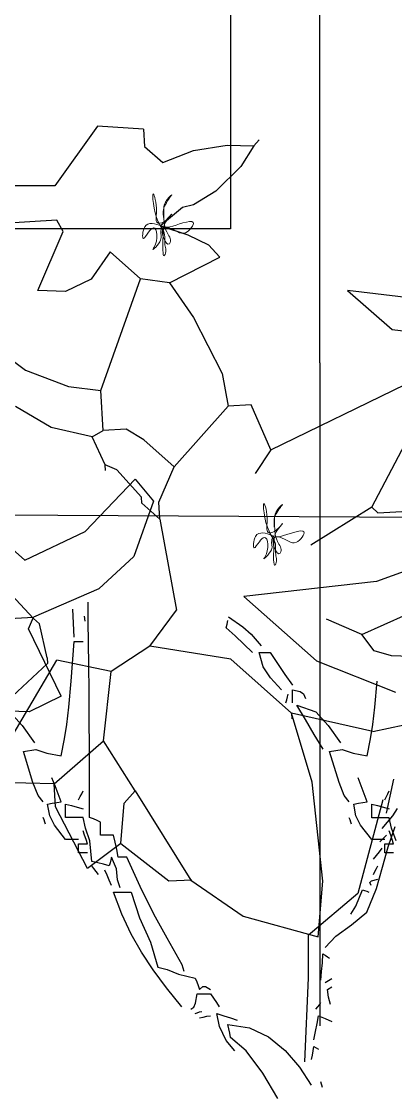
# Model space of a CAD drawing. Header units: millimetres. Extents: x -414464 to 1686, y -90036 to 108605.
# Drawn here: x -399944.5 to -399777, y 2571.9 to 3054 of the extents above; entities that cross this region are included whole.
import ezdxf

# ---------------------------------------------------------------- set-up
doc = ezdxf.new("R2010")
doc.units = ezdxf.units.MM
doc.header["$LTSCALE"] = 1000
doc.header["$MEASUREMENT"] = 0
doc.linetypes.add('AUDIT_D_120904163729-0', pattern=[0])
doc.layers.get('0').update_dxf_attribs({"linetype": 'AUDIT_D_120904163729-0'})
for name, color, linetype in [('CAR_DTL', 7, 'Continuous'), ('sb shrubs', 1, 'Continuous'), ('sb-design', 3, 'Continuous')]:
    doc.layers.add(name, color=color, linetype=linetype)
doc.styles.add('ATTR', font='romans.shx', dxfattribs={"width": 0.8, "height": 0.7})

# ---------------------------------------------------------------- blocks, each defined once
blk = doc.blocks.new('A$C3E916B73')
at = {"layer": 'sb shrubs', "color": 96}
for p, q in [((2.89, 6.753), (3.878, 7.086)), ((3.878, 7.086), (3.984, 6.346)), ((2.219, 6.235), (2.89, 6.753)), ((3.984, 6.346), (3.914, 5.015)), ((1.307, 5.689), (1.922, 6.227)), ((1.538, 4.997), (2.219, 6.235)), ((1.922, 6.227), (2.23, 6.227)), ((0.846, 5.997), (0.461, 5.151)), ((1.307, 5.689), (0.846, 5.997)), ((1.307, 5.689), (1.384, 5.151)), ((0.461, 5.151), (0.461, 4.843)), ((1.384, 5.151), (1.538, 4.997)), ((1.538, 4.997), (1.153, 4.305)), ((3.914, 5.015), (3.69, 4.074)), ((10.906, 4.91), (10.482, 4.873)), ((11.345, 4.724), (10.906, 4.91)), ((0.461, 4.843), (-0.461, 4.766)), ((-0.461, 4.766), (0.592, 3.188)), ((0.461, 4.843), (1.153, 4.305)), ((11.345, 4.724), (10.961, 3.802)), ((4.767, 4.382), (3.69, 4.074)), ((4.767, 4.382), (5.714, 4.238)), ((0.461, 3.229), (-0.738, 4.228)), ((1.153, 4.305), (1.307, 3.383)), ((3.69, 4.074), (2.921, 3.306)), ((3.69, 4.074), (3.69, 4.152)), ((4.066, 3.397), (5.098, 3.872)), ((10.961, 3.802), (11.037, 3.648)), ((9.807, 3.648), (11.037, 3.648)), ((11.93, 3.319), (11.037, 3.648)), ((6.688, 3.536), (5.074, 3.383)), ((1.307, 3.383), (0.592, 3.188)), ((1.845, 3.075), (1.307, 3.383)), ((3.143, 2.479), (4.066, 3.397)), ((5.074, 3.383), (4.843, 3.306)), ((12.424, 2.913), (11.93, 3.319)), ((0.461, 3.152), (0.461, 3.229)), ((2.921, 3.306), (1.845, 3.075)), ((4.843, 3.306), (4.69, 3.075)), ((0.461, 3.152), (0.384, 2.691)), ((1.845, 3.075), (2.23, 2.614)), ((4.69, 3.075), (4.228, 2.845)), ((4.69, 3.075), (5.305, 2.845)), ((12.729, 2.187), (12.424, 2.913)), ((10.961, 2.879), (10.807, 2.726)), ((10.961, 2.879), (11.789, 2.543)), ((0.308, 2.614), (-0.077, 2.153)), ((0.384, 2.691), (0.308, 2.614)), ((2.076, 1.384), (2.23, 2.614)), ((4.926, 2.381), (3.143, 2.479)), ((11.789, 2.543), (12.498, 1.88)), ((6.24, 1.988), (4.926, 2.381)), ((12.498, 1.88), (12.729, 2.187)), ((4.92, 1.384), (4.075, 1.845)), ((4.92, 1.384), (4.997, 1.461)), ((4.997, 1.461), (6.227, 1.461)), ((2.076, 1.384), (1.845, 1.153)), ((2.076, 1.384), (2.076, 1.153)), ((4.92, 1.384), (5.612, 0.231)), ((1.845, 1.076), (1.538, 0.692)), ((1.845, 1.153), (1.845, 1.076)), ((2.076, 1.153), (2.306, 0.692)), ((3.613, 0.538), (3.383, 0.846)), ((1.384, 0.615), (1.23, 0.231)), ((1.538, 0.692), (1.384, 0.615)), ((1.384, 0.692), (1.384, 0.615)), ((2.306, 0.692), (1.922, 0.308)), ((2.306, 0.692), (3.075, -0.077)), ((3.613, 0.538), (3.383, -0.077)), ((3.613, 0.538), (5.458, -0.231)), ((1.922, 0.308), (1.691, 0.154)), ((1.23, 0.231), (0.692, 0.077)), ((1.23, 0.231), (1.384, 0.154)), ((1.384, 0.154), (1.384, -0.384)), ((1.691, 0.154), (1.384, 0.154)), ((0.692, 0.077), (0.231, -0.231)), ((3.017, -0.518), (3.075, -0.077)), ((3.383, -0.077), (3.075, -0.077)), ((0.955, -0.459), (1.384, -0.384)), ((1.384, -0.384), (1.999, -1.845)), ((0.39, -0.711), (0.955, -0.459)), ((2.678, -1.287), (3.017, -0.518)), ((-0.231, -1.23), (0.39, -0.711)), ((5.326, -0.977), (6.535, -0.769)), ((4.761, -1.532), (5.326, -0.977)), ((2.383, -1.768), (2.678, -1.287)), ((5.612, -1.384), (4.761, -1.532)), ((0.984, -1.731), (0.615, -1.768)), ((0.615, -1.768), (1, -2.537)), ((1.337, -1.879), (0.984, -1.731)), ((1.999, -1.845), (1.614, -2.229)), ((2.383, -1.768), (1.999, -1.845)), ((2.383, -1.768), (3.075, -2.076)), ((1.614, -2.229), (1.337, -1.879)), ((2.932, -2.249), (3.075, -2.076)), ((2.664, -2.397), (2.932, -2.249)), ((2.306, -2.537), (2.664, -2.397)), ((1, -2.537), (0.923, -2.691)), ((2.614, -2.767), (2.306, -2.537)), ((0.923, -2.691), (0, -2.691)), ((2.763, -2.796), (2.614, -2.767)), ((3.074, -2.959), (2.763, -2.796)), ((3.427, -3.27), (3.074, -2.959)), ((0.923, -3.152), (-0.384, -3.229)), ((1.538, -3.921), (0.923, -3.152)), ((3.613, -3.536), (3.427, -3.27)), ((2.153, -3.613), (2.383, -3.383)), ((2.383, -3.383), (2.805, -3.521)), ((2.805, -3.521), (3.257, -3.566)), ((3.257, -3.566), (3.613, -3.536)), ((3.613, -3.536), (3.69, -3.613)), ((2.153, -3.844), (2.153, -3.613)), ((2.153, -3.844), (1.538, -3.921))]:
    blk.add_line(p, q, dxfattribs=at)
blk = doc.blocks.new('gt')
at = {"layer": 'sb-design', "color": 46}
for p, q in [((600.1097, 207.0863), (600.1061, 207.1614)), ((600.1473, 207.1282), (600.1467, 207.1796)), ((600.1391, 207.1286), (600.1375, 207.1426)), ((600.148, 207.0717), (600.1473, 207.1282)), ((600.5195, 207.1212), (600.5215, 207.1309)), ((600.523, 207.1403), (600.5615, 207.114)), ((600.5172, 207.111), (600.5195, 207.1212)), ((600.5407, 207.0895), (600.5172, 207.111)), ((600.5615, 207.114), (600.5843, 207.0939)), ((600.101, 206.9679), (600.1097, 207.0746)), ((600.1097, 207.0746), (600.1179, 207.0746)), ((600.1179, 207.0746), (600.1258, 207.0746)), ((600.1258, 207.0746), (600.1332, 207.0746)), ((600.1486, 207.0099), (600.148, 207.0717)), ((600.5641, 207.0675), (600.5407, 207.0895)), ((600.5843, 207.0939), (600.6111, 207.0628)), ((600.5876, 207.0452), (600.5641, 207.0675)), ((600.6163, 207.0071), (600.6052, 207.0452)), ((600.6052, 207.0452), (600.6154, 207.0452)), ((600.6154, 207.0452), (600.6251, 207.0452)), ((600.6251, 207.0452), (600.6346, 207.0452)), ((600.6346, 207.0452), (600.6545, 207.0159)), ((600.6545, 207.0159), (600.6745, 206.9865)), ((600.1493, 206.9421), (600.1486, 207.0099)), ((600.636, 206.9773), (600.6163, 207.0071)), ((600.6745, 206.9865), (600.6944, 206.9572)), ((600.0948, 206.8986), (600.101, 206.9679)), ((600.6651, 206.9455), (600.636, 206.9773)), ((600.9154, 206.8986), (600.9216, 206.9679)), ((600.1499, 206.868), (600.1493, 206.9421)), ((600.6791, 206.9184), (600.6812, 206.9263)), ((600.6812, 206.9263), (600.6827, 206.9337)), ((600.6944, 206.9455), (600.7153, 206.9407)), ((600.6944, 206.9337), (600.6944, 206.9455)), ((600.6944, 206.922), (600.6944, 206.9337)), ((600.7153, 206.9407), (600.7244, 206.9346)), ((600.7244, 206.9346), (600.7296, 206.922)), ((600.0894, 206.8521), (600.0948, 206.8986)), ((600.6768, 206.9103), (600.6791, 206.9184)), ((600.6944, 206.9103), (600.6944, 206.922)), ((600.7062, 206.9044), (600.7572, 206.8863)), ((600.7296, 206.8653), (600.7062, 206.9044)), ((600.9101, 206.8521), (600.9154, 206.8986)), ((599.9366, 206.8863), (599.9699, 206.8497)), ((600.7572, 206.8863), (600.7905, 206.8497)), ((599.9699, 206.8497), (600.0029, 206.8034)), ((600.0832, 206.8135), (600.0894, 206.8521)), ((600.1504, 206.787), (600.1499, 206.868)), ((600.7531, 206.8257), (600.7296, 206.8653)), ((600.7905, 206.8497), (600.8235, 206.8034)), ((600.9039, 206.8135), (600.9101, 206.8521)), ((600.0745, 206.7682), (600.0832, 206.8135)), ((600.7766, 206.7858), (600.7531, 206.8257)), ((600.8951, 206.7682), (600.9039, 206.8135)), ((599.9736, 206.78), (600.0068, 206.7853)), ((600.0068, 206.7853), (600.0366, 206.7755)), ((600.1507, 206.6988), (600.1504, 206.787)), ((600.7942, 206.78), (600.8274, 206.7853)), ((600.8274, 206.7853), (600.8572, 206.7755)), ((599.999, 206.6967), (599.9736, 206.78)), ((600.0366, 206.7755), (600.0745, 206.7682)), ((600.8196, 206.6967), (600.7942, 206.78)), ((600.8572, 206.7755), (600.8951, 206.7682)), ((600.0127, 206.6617), (599.999, 206.6967)), ((600.0581, 206.6884), (600.0498, 206.7095)), ((600.1508, 206.6027), (600.1507, 206.6988)), ((600.8333, 206.6617), (600.8196, 206.6967)), ((600.8787, 206.6884), (600.8705, 206.7095)), ((600.9568, 206.6602), (600.9665, 206.7057)), ((600.0663, 206.6669), (600.0581, 206.6884)), ((600.0745, 206.645), (600.0663, 206.6669)), ((600.1258, 206.659), (600.1296, 206.6669)), ((600.1296, 206.6669), (600.1332, 206.6743)), ((600.8869, 206.6669), (600.8787, 206.6884)), ((600.8951, 206.645), (600.8869, 206.6669)), ((600.9464, 206.659), (600.9502, 206.6669)), ((600.9502, 206.6669), (600.9538, 206.6743)), ((600.0264, 206.645), (600.0127, 206.6617)), ((600.0381, 206.6391), (600.0507, 206.6414)), ((600.0438, 206.6074), (600.0381, 206.6391)), ((600.0507, 206.6414), (600.0627, 206.6435)), ((600.0627, 206.6435), (600.0745, 206.645)), ((600.0862, 206.6391), (600.1023, 206.6353)), ((600.0862, 206.6273), (600.0862, 206.6391)), ((600.1214, 206.6509), (600.1258, 206.659)), ((600.847, 206.645), (600.8333, 206.6617)), ((600.8587, 206.6391), (600.8713, 206.6414)), ((600.8644, 206.6074), (600.8587, 206.6391)), ((600.8713, 206.6414), (600.8833, 206.6435)), ((600.8833, 206.6435), (600.8951, 206.645)), ((600.9069, 206.6391), (600.9229, 206.6353)), ((600.9069, 206.6273), (600.9069, 206.6391)), ((600.9421, 206.6509), (600.9464, 206.659)), ((600.9466, 206.6145), (600.9568, 206.6602)), ((600.0862, 206.6153), (600.0862, 206.6273)), ((600.0862, 206.6027), (600.0862, 206.6153)), ((600.1023, 206.6353), (600.1179, 206.6309)), ((600.1179, 206.6309), (600.1332, 206.6262)), ((600.9069, 206.6153), (600.9069, 206.6273)), ((600.9069, 206.6027), (600.9069, 206.6153)), ((600.9229, 206.6353), (600.9385, 206.6309)), ((600.9385, 206.6309), (600.9538, 206.6262)), ((600.0287, 206.5969), (600.0264, 206.6027)), ((600.0307, 206.591), (600.0287, 206.5969)), ((600.0322, 206.5851), (600.0307, 206.591)), ((600.0563, 206.5828), (600.0438, 206.6074)), ((600.0862, 206.5441), (600.0563, 206.5828)), ((600.1023, 206.6027), (600.0862, 206.6027)), ((600.1179, 206.6027), (600.1023, 206.6027)), ((600.1332, 206.6027), (600.1179, 206.6027)), ((600.1398, 206.5749), (600.1332, 206.6027)), ((600.161, 206.5992), (600.1508, 206.6027)), ((600.1707, 206.5953), (600.161, 206.5992)), ((600.1801, 206.591), (600.1707, 206.5953)), ((600.1801, 206.5793), (600.1801, 206.591)), ((600.8493, 206.5969), (600.847, 206.6027)), ((600.8513, 206.591), (600.8493, 206.5969)), ((600.8529, 206.5851), (600.8513, 206.591)), ((600.8769, 206.5828), (600.8644, 206.6074)), ((600.9069, 206.5441), (600.8769, 206.5828)), ((600.9229, 206.6027), (600.9069, 206.6027)), ((600.9385, 206.6027), (600.9229, 206.6027)), ((600.9538, 206.6027), (600.9385, 206.6027)), ((600.9604, 206.5749), (600.9538, 206.6027)), ((600.1375, 206.5558), (600.1332, 206.5675)), ((600.1414, 206.5441), (600.1375, 206.5558)), ((600.1516, 206.5406), (600.1398, 206.5749)), ((600.1801, 206.5675), (600.1801, 206.5793)), ((600.1801, 206.5558), (600.1801, 206.5675)), ((600.1919, 206.5558), (600.1801, 206.5558)), ((600.2036, 206.5558), (600.1919, 206.5558)), ((600.2153, 206.5558), (600.2036, 206.5558)), ((600.2197, 206.5367), (600.2153, 206.5558)), ((600.9582, 206.5558), (600.9538, 206.5675)), ((600.962, 206.5441), (600.9582, 206.5558)), ((600.9722, 206.5406), (600.9604, 206.5749)), ((600.098, 206.5441), (600.0862, 206.5441)), ((600.1097, 206.5441), (600.098, 206.5441)), ((600.1214, 206.5441), (600.1097, 206.5441)), ((600.1214, 206.5323), (600.1296, 206.5323)), ((600.1214, 206.5249), (600.1214, 206.5323)), ((600.1214, 206.517), (600.1214, 206.5249)), ((600.1296, 206.5323), (600.1375, 206.5323)), ((600.1375, 206.5323), (600.1449, 206.5323)), ((600.1449, 206.5323), (600.1414, 206.5441)), ((600.1567, 206.4854), (600.1516, 206.5406)), ((600.2235, 206.517), (600.2197, 206.5367)), ((600.9186, 206.5441), (600.9069, 206.5441)), ((600.9303, 206.5441), (600.9186, 206.5441)), ((600.9421, 206.5441), (600.9303, 206.5441)), ((600.9421, 206.5323), (600.9502, 206.5323)), ((600.9421, 206.5249), (600.9421, 206.5323)), ((600.9421, 206.517), (600.9421, 206.5249)), ((600.9502, 206.5323), (600.9582, 206.5323)), ((600.9582, 206.5323), (600.9655, 206.5323)), ((600.9655, 206.5323), (600.962, 206.5441)), ((600.1214, 206.5088), (600.1214, 206.517)), ((600.1296, 206.5088), (600.1214, 206.5088)), ((600.1375, 206.5088), (600.1296, 206.5088)), ((600.1449, 206.5088), (600.1375, 206.5088)), ((600.2095, 206.4971), (600.208, 206.4897)), ((600.2226, 206.4656), (600.2095, 206.4971)), ((600.2271, 206.4971), (600.2235, 206.517)), ((600.2353, 206.4971), (600.2271, 206.4971)), ((600.2432, 206.4971), (600.2353, 206.4971)), ((600.2506, 206.4971), (600.2432, 206.4971)), ((600.2909, 206.4084), (600.2506, 206.4971)), ((600.9421, 206.5088), (600.9421, 206.517)), ((600.9502, 206.5088), (600.9421, 206.5088)), ((600.9582, 206.5088), (600.9502, 206.5088)), ((600.9655, 206.5088), (600.9582, 206.5088)), ((600.1727, 206.4818), (600.1567, 206.4854)), ((600.1625, 206.4662), (600.1567, 206.4736)), ((600.1684, 206.4583), (600.1625, 206.4662)), ((600.1883, 206.478), (600.1727, 206.4818)), ((600.2036, 206.4736), (600.1883, 206.478)), ((600.2059, 206.4818), (600.2036, 206.4736)), ((600.208, 206.4897), (600.2059, 206.4818)), ((600.2253, 206.4362), (600.2226, 206.4656)), ((600.1743, 206.4502), (600.1684, 206.4583)), ((600.1977, 206.4486), (600.1919, 206.4619)), ((600.2036, 206.4349), (600.1977, 206.4486)), ((600.2329, 206.4149), (600.2253, 206.4362)), ((600.2095, 206.4208), (600.2036, 206.4349)), ((600.3275, 206.3363), (600.2909, 206.4084)), ((600.2375, 206.3439), (600.2153, 206.4032)), ((600.2153, 206.4032), (600.2314, 206.4032)), ((600.2314, 206.4032), (600.247, 206.4032)), ((600.247, 206.4032), (600.2623, 206.4032)), ((600.2623, 206.4032), (600.2848, 206.3347)), ((600.262, 206.2911), (600.2375, 206.3439)), ((600.2848, 206.3347), (600.3138, 206.2694)), ((600.3587, 206.2797), (600.3275, 206.3363)), ((600.2897, 206.2424), (600.262, 206.2911)), ((600.3138, 206.2694), (600.3339, 206.2025)), ((600.383, 206.2373), (600.3587, 206.2797)), ((600.3212, 206.1952), (600.2897, 206.2424)), ((600.3573, 206.1472), (600.3212, 206.1952)), ((600.3339, 206.2025), (600.3585, 206.1962)), ((600.3585, 206.1962), (600.3895, 206.1834)), ((600.3984, 206.0957), (600.3573, 206.1472))]:
    blk.add_line(p, q, dxfattribs=at)
at = {"layer": 'sb-design', "color": 36}
for p, q in [((600.964, 206.6076), (600.9761, 206.6276)), ((600.9348, 206.5734), (600.964, 206.6076)), ((600.9407, 206.5499), (600.9466, 206.5558)), ((600.9509, 206.5245), (600.9701, 206.5793)), ((600.929, 206.5382), (600.9348, 206.5441)), ((600.9348, 206.5441), (600.9407, 206.5499)), ((600.9363, 206.4704), (600.9509, 206.5245)), ((600.9114, 206.4912), (600.9195, 206.5015)), ((600.9195, 206.5015), (600.9275, 206.5111)), ((600.9275, 206.5111), (600.9348, 206.5206)), ((600.9157, 206.4583), (600.9195, 206.4662)), ((600.9195, 206.4662), (600.9231, 206.4736)), ((600.9195, 206.4132), (600.9363, 206.4704)), ((600.9068, 206.4339), (600.9231, 206.4384)), ((600.9114, 206.4502), (600.9157, 206.4583)), ((600.8644, 206.3661), (600.882, 206.4091)), ((600.882, 206.4091), (600.8879, 206.4076)), ((600.8879, 206.4076), (600.8938, 206.4055)), ((600.8938, 206.3492), (600.9195, 206.4132)), ((600.9022, 206.4293), (600.9068, 206.4339)), ((600.9055, 206.4208), (600.9022, 206.4293)), ((600.8938, 206.4055), (600.8996, 206.4032)), ((600.8507, 206.3445), (600.8644, 206.3661)), ((600.8531, 206.3157), (600.8938, 206.3492)), ((600.8112, 206.2849), (600.8531, 206.3157)), ((600.7823, 206.2553), (600.8112, 206.2849)), ((600.3987, 206.2081), (600.383, 206.2373)), ((600.7749, 206.2142), (600.7764, 206.2377)), ((600.7764, 206.2377), (600.7823, 206.2341)), ((600.7823, 206.2341), (600.7881, 206.2303)), ((600.4043, 206.1908), (600.3987, 206.2081)), ((600.7728, 206.1908), (600.7749, 206.2142)), ((600.7881, 206.2303), (600.794, 206.226)), ((600.3895, 206.1834), (600.4337, 206.1732)), ((600.7705, 206.1673), (600.7728, 206.1908)), ((600.4337, 206.1732), (600.438, 206.1634)), ((600.438, 206.1634), (600.4418, 206.1532)), ((600.4418, 206.1532), (600.4454, 206.1426)), ((600.4454, 206.1426), (600.4543, 206.1505)), ((600.4543, 206.1505), (600.4619, 206.1505)), ((600.4619, 206.1505), (600.4747, 206.1426)), ((600.7823, 206.1614), (600.7999, 206.1716)), ((600.7881, 206.1426), (600.7999, 206.1493)), ((600.435, 206.1059), (600.4395, 206.1309)), ((600.4395, 206.1309), (600.4513, 206.1309)), ((600.4513, 206.1309), (600.463, 206.1309)), ((600.463, 206.1309), (600.4747, 206.1309)), ((600.4747, 206.1309), (600.4829, 206.1192)), ((600.4829, 206.1192), (600.4908, 206.1074)), ((600.7912, 206.122), (600.7881, 206.1426)), ((600.7968, 206.1026), (600.7912, 206.122)), ((600.4219, 206.0898), (600.4304, 206.0953)), ((600.4304, 206.0953), (600.435, 206.1059)), ((600.4908, 206.1074), (600.4982, 206.0957)), ((600.7576, 206.0898), (600.7623, 206.0957)), ((600.7623, 206.0957), (600.7667, 206.1016)), ((600.7667, 206.1016), (600.7705, 206.1074)), ((600.4337, 206.0781), (600.4395, 206.0804)), ((600.4395, 206.0804), (600.4454, 206.0824)), ((600.4454, 206.0824), (600.4513, 206.0839)), ((600.4454, 206.0663), (600.4556, 206.0686)), ((600.4556, 206.0686), (600.4653, 206.0707)), ((600.4653, 206.0707), (600.4747, 206.0722)), ((600.4923, 206.0781), (600.5108, 206.0722)), ((600.4993, 206.0431), (600.4923, 206.0781)), ((600.5108, 206.0722), (600.5287, 206.0663)), ((600.5287, 206.0663), (600.5463, 206.0605)), ((600.7608, 206.051), (600.7647, 206.0722)), ((600.7647, 206.0722), (600.7823, 206.0648)), ((600.7823, 206.0648), (600.7999, 206.0569)), ((600.517, 206.0055), (600.4993, 206.0431)), ((600.5217, 206.0487), (600.579, 206.0398)), ((600.524, 206.037), (600.5217, 206.0487)), ((600.5264, 206.0253), (600.524, 206.037)), ((600.579, 206.0398), (600.63, 206.0153)), ((600.7564, 206.0296), (600.7608, 206.051)), ((600.5405, 205.9783), (600.517, 206.0055)), ((600.5287, 206.0135), (600.5264, 206.0253)), ((600.5702, 205.9786), (600.5287, 206.0135)), ((600.63, 206.0153), (600.6747, 205.979)), ((600.7517, 206.0077), (600.7564, 206.0296)), ((600.6151, 205.918), (600.5702, 205.9786)), ((600.6747, 205.979), (600.7131, 205.9347)), ((600.7482, 205.9666), (600.7502, 205.9783)), ((600.7502, 205.9783), (600.7517, 205.99)), ((600.7517, 205.99), (600.7584, 205.9865)), ((600.7584, 205.9865), (600.7646, 205.9827)), ((600.7459, 205.9548), (600.7482, 205.9666)), ((600.655, 205.8506), (600.6151, 205.918)), ((600.7131, 205.9347), (600.745, 205.8859)), ((600.7749, 205.8797), (600.7705, 205.895))]:
    blk.add_line(p, q, dxfattribs=at)
at = {"layer": 'sb-design', "color": 46}
blk.add_lwpolyline([(600.9369, 206.6509), (600.8702, 206.3996), (600.7367, 206.2868), (600.7367, 206.1739), (600.7265, 205.9483)], dxfattribs=at)
at = {"layer": 'sb-design', "color": 40, "linetype": 'Continuous', "lineweight": 5, "ltscale": 3}
for points in [[(600.345, 208.187), (600.3264, 208.1936), (600.2953, 208.2048), (600.2899, 208.1404), (600.3076, 208.1709), (600.3324, 208.1956), (600.3354, 208.1447), (600.3138, 208.1171), (600.351, 208.1507), (600.3389, 208.1684), (600.353, 208.2044), (600.3445, 208.1477), (600.3485, 208.1034), (600.3583, 208.1201), (600.3499, 208.1382), (600.3554, 208.1707), (600.3246, 208.2014), (600.3141, 208.3071), (600.3349, 208.2337), (600.3256, 208.1942), (600.352, 208.1946), (600.389, 208.2414), (600.3277, 208.1689), (600.3921, 208.1948), (600.4412, 208.2049), (600.4025, 208.1513), (600.3771, 208.1832), (600.3334, 208.1861), (600.3568, 208.1269), (600.3719, 208.1515), (600.3472, 208.179), (600.3513, 208.2169), (600.3481, 208.25), (600.383, 208.2831), (600.3459, 208.2411), (600.3479, 208.2209), (600.3491, 208.2101)], [(600.6419, 207.3579), (600.6233, 207.3646), (600.5922, 207.3758), (600.5867, 207.3114), (600.6044, 207.3418), (600.6293, 207.3666), (600.6323, 207.3156), (600.6107, 207.288), (600.6479, 207.3216), (600.6358, 207.3393), (600.6498, 207.3754), (600.6414, 207.3187), (600.6454, 207.2744), (600.6552, 207.2911), (600.6468, 207.3091), (600.6523, 207.3417), (600.6214, 207.3723), (600.611, 207.4781), (600.6318, 207.4047), (600.6225, 207.3651), (600.6489, 207.3655), (600.6859, 207.4123), (600.6246, 207.3398), (600.6889, 207.3658), (600.7381, 207.3759), (600.6994, 207.3223), (600.6739, 207.3542), (600.6303, 207.357), (600.6537, 207.2978), (600.6688, 207.3225), (600.6441, 207.35), (600.6481, 207.3878), (600.645, 207.421), (600.6798, 207.454), (600.6427, 207.412), (600.6448, 207.3918), (600.6459, 207.381)]]:
    blk.add_open_spline(points, degree=3, knots=[0, 0, 0, 0, 15.444397, 25.830801, 33.124377, 38.860961, 55.956926, 58.073586, 68.553055, 76.803415, 80.123237, 100.681667, 105.582778, 106.904272, 116.815917, 124.523015, 137.501492, 162.78658, 178.418453, 189.58139, 190.674785, 204.04504, 216.167824, 233.176454, 242.372673, 253.904747, 269.360932, 274.520928, 289.386269, 290.704088, 300.691626, 318.815839, 327.386076, 336.233476, 346.526389, 358.414439, 358.414439, 358.414439, 358.414439], dxfattribs=at)
at = {"layer": 'sb shrubs', "color": 1, "linetype": 'Continuous', "lineweight": -3, "ltscale": 3, "xscale": -0.199999999896254, "yscale": 0.2000000001862645, "zscale": 0.2, "rotation": 183.229529160828}
blk.add_blockref('A$C3E916B73', (599.9091, 207.6549), dxfattribs=at)
blk = doc.blocks.new('building-10-dopoff')
at = {"color": 251, "linetype": 'ByBlock'}
for p, q in [((-12628.49, 1271.13), (-12628.49, 971.13)), ((-12628.49, 971.13), (-13228.49, 971.13))]:
    blk.add_line(p, q, dxfattribs=at)
at = {"layer": 'CAR_DTL', "color": 251}
for p, q in [((-12588.49, 911.13), (-12588.49, 1291.13)), ((-12588.49, 911.13), (-12588.49, 614.49)), ((-10457.38, 831.28), (-14328.49, 851.13))]:
    blk.add_line(p, q, dxfattribs=at)
at = {"layer": 'sb-design', "xscale": 167.1177739928675, "yscale": 167.1177739928675, "zscale": 167.1177739928675, "rotation": 359.9997333183491}
for p in [(-113347.45, -33804.02, 0.08), (-112987.61, -33818.91)]:
    blk.add_blockref('gt', p, dxfattribs=at)
at = {"color": 8, "style": 'ATTR', "text_generation_flag": 4, "width": 0.8, "flags": 9}
blk.add_attdef('ESTCODE', (-3884.57, 171.23), '', height=22.34, rotation=180, dxfattribs=at)

msp = doc.modelspace()

# ---------------------------------------------------------------- block references
msp.add_blockref('building-10-dopoff', (-387222.39, 1990, -0.83))

doc.saveas('drawing.dxf')
